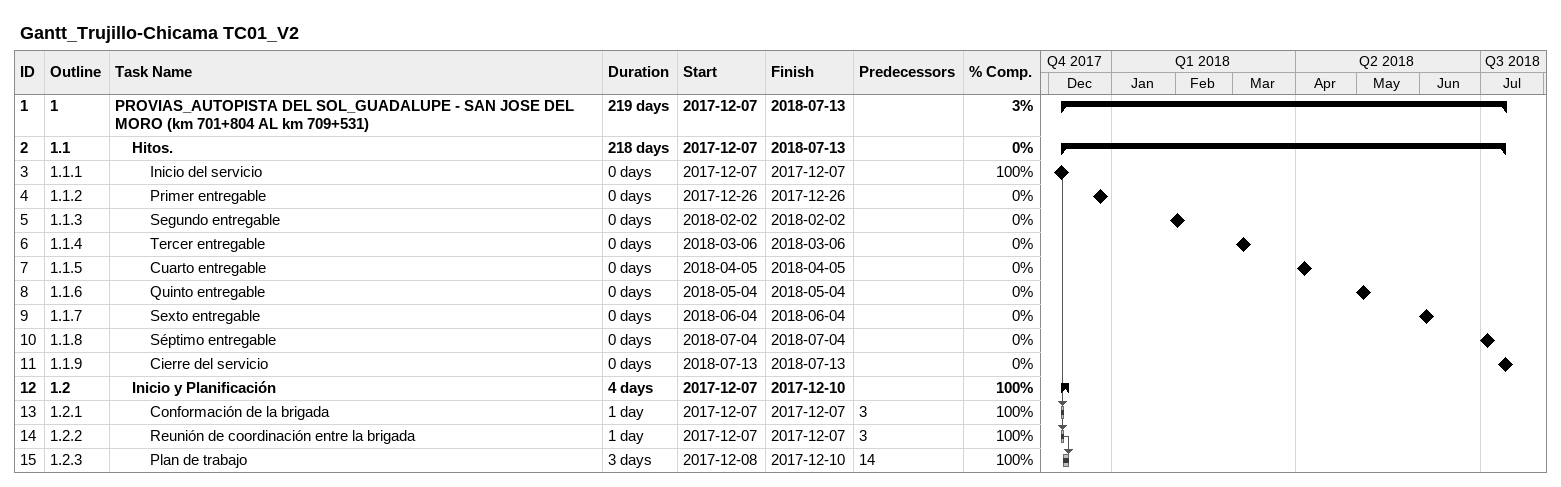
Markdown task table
Gantt_Trujillo-Chicama TC01_V2

| ID | WBS | Task | Duration | Start | Finish | Predecessors | % complete |
|---|---|---|---|---|---|---|---|
| 1 | 1 | **PROVIAS_AUTOPISTA DEL SOL_GUADALUPE - SAN JOSE DEL MORO (km 701+804 AL km 709+531)** | 219d | 2017-12-07 | 2018-07-13 |  | 3 |
| 2 | 1.1 | **Hitos.** | 218d | 2017-12-07 | 2018-07-13 |  | 0 |
| 3 | 1.1.1 | Inicio del servicio | 0d | 2017-12-07 | 2017-12-07 |  | 100 |
| 4 | 1.1.2 | Primer entregable | 0d | 2017-12-26 | 2017-12-26 |  | 0 |
| 5 | 1.1.3 | Segundo entregable | 0d | 2018-02-02 | 2018-02-02 |  | 0 |
| 6 | 1.1.4 | Tercer entregable | 0d | 2018-03-06 | 2018-03-06 |  | 0 |
| 7 | 1.1.5 | Cuarto entregable | 0d | 2018-04-05 | 2018-04-05 |  | 0 |
| 8 | 1.1.6 | Quinto entregable | 0d | 2018-05-04 | 2018-05-04 |  | 0 |
| 9 | 1.1.7 | Sexto entregable | 0d | 2018-06-04 | 2018-06-04 |  | 0 |
| 10 | 1.1.8 | Séptimo entregable | 0d | 2018-07-04 | 2018-07-04 |  | 0 |
| 11 | 1.1.9 | Cierre del servicio | 0d | 2018-07-13 | 2018-07-13 |  | 0 |
| 12 | 1.2 | **Inicio y Planificación** | 4d | 2017-12-07 | 2017-12-10 |  | 100 |
| 13 | 1.2.1 | Conformación de la brigada | 1d | 2017-12-07 | 2017-12-07 | 3 | 100 |
| 14 | 1.2.2 | Reunión de coordinación entre la brigada | 1d | 2017-12-07 | 2017-12-07 | 3 | 100 |
| 15 | 1.2.3 | Plan de trabajo | 3d | 2017-12-08 | 2017-12-10 | 14 | 100 |
